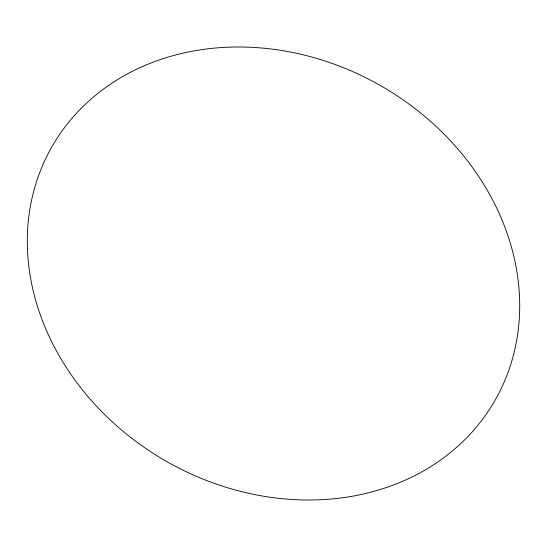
<?xml version="1.0" encoding="UTF-8"?>
<svg xmlns="http://www.w3.org/2000/svg" width="547" height="547" viewBox="0 0 547 547"><rect width="100%" height="100%" fill="white"/><g stroke="black" fill="none" stroke-linecap="round" stroke-linejoin="round"><path stroke-width="0.82" d="M69.674 372.575A255.264 216.243 29.8 0 0 495.008 400.363A255.264 216.243 29.8 0 0 255.811 47.562A255.264 216.243 29.8 0 0 69.674 372.575"/></g></svg>
